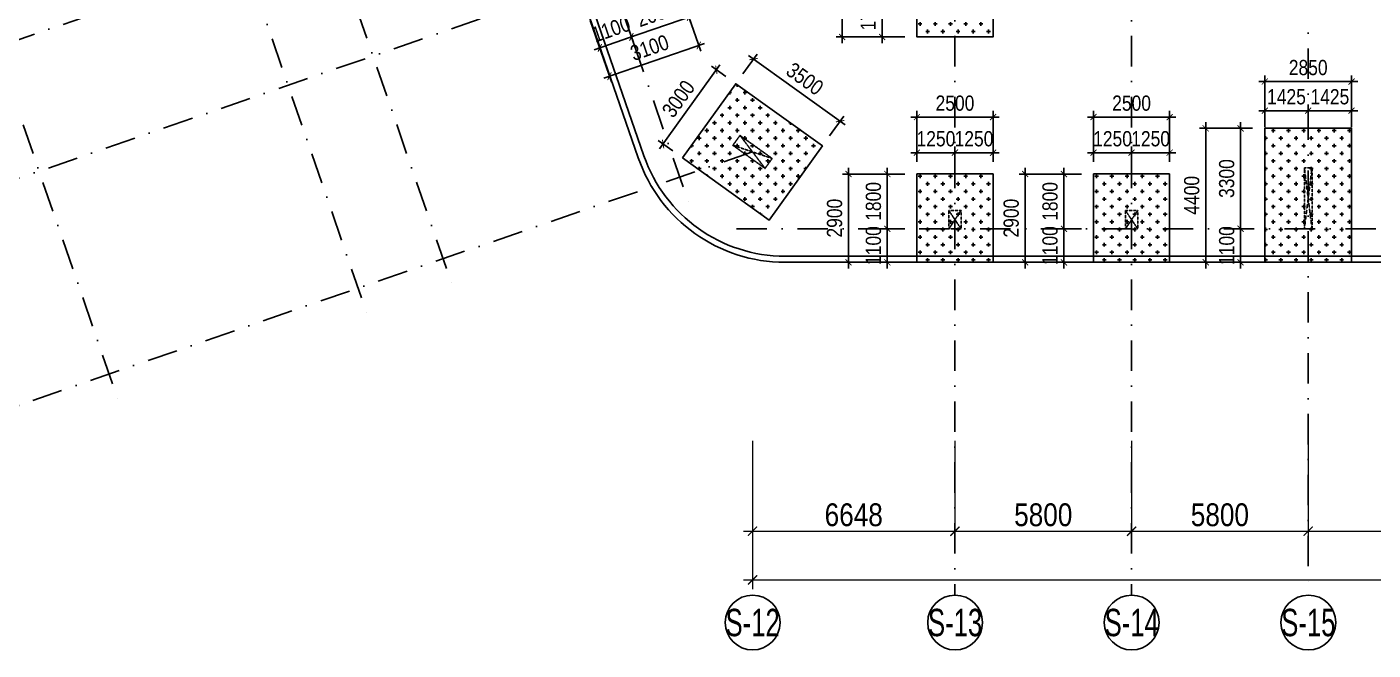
# Model space of a CAD drawing. Header units: millimetres. Extents: x -159515 to 1327256, y -225156 to 138737.
# Drawn here: x 1028860 to 1073065, y -45899 to -25434 of the extents above; entities that cross this region are included whole.
import ezdxf
from ezdxf.enums import TextEntityAlignment as Align

# ---------------------------------------------------------------- set-up
doc = ezdxf.new("R2010")
doc.units = ezdxf.units.MM
doc.header["$MEASUREMENT"] = 0
for name, pattern in [('DASHDOT', [1, 0.5, -0.25, 0, -0.25]), ('DASHED', [4.5, 3, -1.5]), ('ST_MBDV Cot vach 220805$0$HIDDEN', [0.375, 0.25, -0.125])]:
    doc.linetypes.add(name, pattern=pattern)
for name, color, linetype in [('AUDIT_I_220807103235-17', 50, 'Continuous'), ('ccu11-Khuat', 9, 'DASHED'), ('KC2-DIM', 251, 'Continuous'), ('KC2-HATCH', 252, 'Continuous'), ('KT-Dim', 8, 'Continuous'), ('KT-Luoi truc South Tower', 8, 'DASHDOT'), ('ST_MBDV Cot vach 220805$0$AUDIT_I_220805193045-5', 6, 'Continuous'), ('Xref_ST_MBDV Cot vach 30.7.2022|Xref_ST_MBDV Cot vach 30.7.2022|Xref_ST_MBDV Cot vach 30.7.2022|Xref_ST_MBDV Cot vach 30.7.2022|A-GRID-SYM', 50, 'Continuous')]:
    doc.layers.add(name, color=color, linetype=linetype)
doc.layers.add('KT-Kich thuoc', color=159, linetype='Continuous', lineweight=18)
doc.styles.add('Arial Narrow', font='ARIALN.TTF')
doc.styles.add('HBA-Text', font='GOTHIC.TTF')
doc.dimstyles.new('ccu12-200', dxfattribs={"dimscale": 200, "dimtxt": 2.5, "dimasz": 1, "dimexe": 1, "dimexo": 2, "dimgap": 1, "dimtad": 1, "dimdec": 0, "dimrnd": 5, "dimdsep": 46, "dimtxsty": 'Arial Narrow', "dimblk": 'ARCHTICK', "dimcen": -1, "dimdle": 1, "dimclrd": 256, "dimclre": 256, "dimclrt": 3, "dimadec": 0, "dimazin": 2, "dimtfac": 0.1, "dimtdec": 0, "dimtmove": 0, "dimatfit": 1, "dimldrblk": 'ARCHTICK', "dimfxl": 1, "dimtvp": 0.833333, "dimtolj": 1, "dimtzin": 12, "dimarcsym": 0})
doc.dimstyles.new('CCU_1-300', dxfattribs={"dimscale": 300, "dimtxt": 2.5, "dimasz": 1, "dimexe": 1, "dimexo": 2, "dimgap": 0.5, "dimtad": 1, "dimdec": 0, "dimdsep": 46, "dimtxsty": 'Arial Narrow', "dimblk": 'ARCHTICK', "dimcen": -1, "dimdle": 1, "dimclrd": 256, "dimclre": 256, "dimclrt": 3, "dimadec": 0, "dimazin": 2, "dimtfac": 0.1, "dimtdec": 0, "dimtix": 1, "dimtmove": 2, "dimatfit": 1, "dimfxl": 1, "dimtvp": 0.833333, "dimtolj": 1, "dimtzin": 12, "dimarcsym": 0})
pattern_1 = [(0, (-876875.3, 22163.94), (250, 250), [125, -375]), (90, (-876812.8, 22101.44), (-250, 250), [125, -375])]

# ---------------------------------------------------------------- blocks, each defined once
blk = doc.blocks.new('_ArchTick')
at = {"color": 0, "const_width": 0.15}
blk.add_lwpolyline([(-0.5, -0.5), (0.5, 0.5)], dxfattribs=at)
blk = doc.blocks.new('*D427')
at = {"layer": 'Defpoints', "color": 0, "transparency": 16777216}
for p in [(-52171, 1204), (-6323, 1204), (-6323, -3959)]:
    blk.add_point(p, dxfattribs=at)
at = {"layer": 'KT-Kich thuoc', "lineweight": -2, "transparency": 16777216}
for p, q in [((-52171, 604), (-52171, -4259)), ((-6323, 604), (-6323, -4259)), ((-52471, -3959), (-6023, -3959))]:
    blk.add_line(p, q, dxfattribs=at)
at = {"layer": 'KT-Kich thuoc', "lineweight": -2, "transparency": 16777216, "xscale": 300, "yscale": 300, "zscale": 300, "rotation": 180}
blk.add_blockref('_ArchTick', (-52171, -3959), dxfattribs=at)
at = {"layer": 'KT-Kich thuoc', "lineweight": -2, "transparency": 16777216, "xscale": 300, "yscale": 300, "zscale": 300}
blk.add_blockref('_ArchTick', (-6323, -3959), dxfattribs=at)
at = {"layer": 'KT-Kich thuoc', "color": 3, "transparency": 16777216, "insert": (-29247, -3426), "char_height": 750, "attachment_point": 5, "style": 'Arial Narrow'}
blk.add_mtext('\\A1;45848', dxfattribs=at)
blk = doc.blocks.new('*D429')
at = {"layer": 'Defpoints', "color": 0, "transparency": 16777216}
for p in [(-52171, 1204), (-45523, 1204, 0), (-45523, -2359)]:
    blk.add_point(p, dxfattribs=at)
at = {"layer": 'KT-Kich thuoc', "lineweight": -2, "transparency": 16777216}
for p, q in [((-52171, 604), (-52171, -2659)), ((-45523, 604), (-45523, -2659)), ((-52471, -2359), (-45223, -2359))]:
    blk.add_line(p, q, dxfattribs=at)
at = {"layer": 'KT-Kich thuoc', "lineweight": -2, "transparency": 16777216, "xscale": 300, "yscale": 300, "zscale": 300, "rotation": 180}
blk.add_blockref('_ArchTick', (-52171, -2359), dxfattribs=at)
at = {"layer": 'KT-Kich thuoc', "lineweight": -2, "transparency": 16777216, "xscale": 300, "yscale": 300, "zscale": 300}
blk.add_blockref('_ArchTick', (-45523, -2359), dxfattribs=at)
at = {"layer": 'KT-Kich thuoc', "color": 3, "transparency": 16777216, "insert": (-48847, -1826), "char_height": 750, "attachment_point": 5, "style": 'Arial Narrow'}
blk.add_mtext('\\A1;6648', dxfattribs=at)
blk = doc.blocks.new('*D411')
at = {"layer": 'Defpoints', "color": 0, "transparency": 16777216}
for p in [(-45523, 1204, 0), (-39723, 1204), (-39723, -2359)]:
    blk.add_point(p, dxfattribs=at)
at = {"layer": 'KT-Kich thuoc', "lineweight": -2, "transparency": 16777216}
for p, q in [((-45523, 604), (-45523, -2659)), ((-39723, 604), (-39723, -2659)), ((-45823, -2359), (-39423, -2359))]:
    blk.add_line(p, q, dxfattribs=at)
at = {"layer": 'KT-Kich thuoc', "lineweight": -2, "transparency": 16777216, "xscale": 300, "yscale": 300, "zscale": 300, "rotation": 180}
blk.add_blockref('_ArchTick', (-45523, -2359), dxfattribs=at)
at = {"layer": 'KT-Kich thuoc', "lineweight": -2, "transparency": 16777216, "xscale": 300, "yscale": 300, "zscale": 300}
blk.add_blockref('_ArchTick', (-39723, -2359), dxfattribs=at)
at = {"layer": 'KT-Kich thuoc', "color": 3, "transparency": 16777216, "insert": (-42623, -1826), "char_height": 750, "attachment_point": 5, "style": 'Arial Narrow'}
blk.add_mtext('\\A1;5800', dxfattribs=at)
blk = doc.blocks.new('*D412')
at = {"layer": 'Defpoints', "color": 0, "transparency": 16777216}
for p in [(-39723, 1204), (-33923, 1204), (-33923, -2359)]:
    blk.add_point(p, dxfattribs=at)
at = {"layer": 'KT-Kich thuoc', "lineweight": -2, "transparency": 16777216}
for p, q in [((-39723, 604), (-39723, -2659)), ((-33923, 604), (-33923, -2659)), ((-40023, -2359), (-33623, -2359))]:
    blk.add_line(p, q, dxfattribs=at)
at = {"layer": 'KT-Kich thuoc', "lineweight": -2, "transparency": 16777216, "xscale": 300, "yscale": 300, "zscale": 300, "rotation": 180}
blk.add_blockref('_ArchTick', (-39723, -2359), dxfattribs=at)
at = {"layer": 'KT-Kich thuoc', "lineweight": -2, "transparency": 16777216, "xscale": 300, "yscale": 300, "zscale": 300}
blk.add_blockref('_ArchTick', (-33923, -2359), dxfattribs=at)
at = {"layer": 'KT-Kich thuoc', "color": 3, "transparency": 16777216, "insert": (-36823, -1826), "char_height": 750, "attachment_point": 5, "style": 'Arial Narrow'}
blk.add_mtext('\\A1;5800', dxfattribs=at)
blk = doc.blocks.new('*D413')
at = {"layer": 'Defpoints', "color": 0, "transparency": 16777216}
for p in [(-33923, 1204), (-25223, 1204), (-25223, -2359)]:
    blk.add_point(p, dxfattribs=at)
at = {"layer": 'KT-Kich thuoc', "lineweight": -2, "transparency": 16777216}
for p, q in [((-33923, 604), (-33923, -2659)), ((-25223, 604), (-25223, -2659)), ((-34223, -2359), (-24923, -2359))]:
    blk.add_line(p, q, dxfattribs=at)
at = {"layer": 'KT-Kich thuoc', "lineweight": -2, "transparency": 16777216, "xscale": 300, "yscale": 300, "zscale": 300, "rotation": 180}
blk.add_blockref('_ArchTick', (-33923, -2359), dxfattribs=at)
at = {"layer": 'KT-Kich thuoc', "lineweight": -2, "transparency": 16777216, "xscale": 300, "yscale": 300, "zscale": 300}
blk.add_blockref('_ArchTick', (-25223, -2359), dxfattribs=at)
at = {"layer": 'KT-Kich thuoc', "color": 3, "transparency": 16777216, "insert": (-29573, -1826), "char_height": 750, "attachment_point": 5, "style": 'Arial Narrow'}
blk.add_mtext('\\A1;8700', dxfattribs=at)
blk = doc.blocks.new('GRID-SYM-flat-73')
at = {"layer": 'Xref_ST_MBDV Cot vach 30.7.2022|Xref_ST_MBDV Cot vach 30.7.2022|Xref_ST_MBDV Cot vach 30.7.2022|Xref_ST_MBDV Cot vach 30.7.2022|A-GRID-SYM'}
blk.add_circle((0, 0, 0), 900, dxfattribs=at)
at = {"layer": 'Xref_ST_MBDV Cot vach 30.7.2022|Xref_ST_MBDV Cot vach 30.7.2022|Xref_ST_MBDV Cot vach 30.7.2022|Xref_ST_MBDV Cot vach 30.7.2022|A-GRID-SYM', "style": 'HBA-Text'}
blk.add_attdef('GRID', text='', height=900, rotation=359.6303, dxfattribs=at).set_placement((0, 0, 0), align=Align.MIDDLE_CENTER)
blk = doc.blocks.new('*U490')
at = {"color": 6, "linetype": 'ST_MBDV Cot vach 220805$0$HIDDEN', "ltscale": 10}
for p, q in [((-75, 825), (-475, -475)), ((-75, -475), (-475, 825))]:
    blk.add_line(p, q, dxfattribs=at)
blk.add_lwpolyline([(-475, -475), (-75, -475), (-75, 825), (-475, 825)], close=True, dxfattribs=at)
blk = doc.blocks.new('*U484')
at = {"color": 6, "linetype": 'ST_MBDV Cot vach 220805$0$HIDDEN', "ltscale": 10}
for p, q in [((-75, 125), (-475, -475)), ((-75, -475), (-475, 125))]:
    blk.add_line(p, q, dxfattribs=at)
blk.add_lwpolyline([(-475, -475), (-75, -475), (-75, 125), (-475, 125)], close=True, dxfattribs=at)
blk = doc.blocks.new('*U485')
at = {"color": 6, "linetype": 'ST_MBDV Cot vach 220805$0$HIDDEN', "ltscale": 10}
for p, q in [((-225, 1525), (-475, -475)), ((-225, -475), (-475, 1525))]:
    blk.add_line(p, q, dxfattribs=at)
blk.add_lwpolyline([(-475, -475), (-225, -475), (-225, 1525), (-475, 1525)], close=True, dxfattribs=at)
blk = doc.blocks.new('*U466')
at = {"color": 6, "linetype": 'ST_MBDV Cot vach 220805$0$HIDDEN', "ltscale": 10}
for p, q in [((-75, 125), (-475, -475)), ((-75, -475), (-475, 125))]:
    blk.add_line(p, q, dxfattribs=at)
blk.add_lwpolyline([(-475, -475), (-75, -475), (-75, 125), (-475, 125)], close=True, dxfattribs=at)
blk = doc.blocks.new('MBCV-T39')
at = {"layer": 'ST_MBDV Cot vach 220805$0$AUDIT_I_220805193045-5', "linetype": 'ByBlock', "xscale": -1}
for name, p, rotation in [('*U490', (-38916, -17300, 0), 54.35941822448696), ('*U485', (-21000, -19025, 0), 359.9999999999985), ('*U466', (-32525, -19025, 0), 359.9999999999985), ('*U484', (-26725, -19025, 0), 359.9999999999985)]:
    blk.add_blockref(name, p, dxfattribs=dict(at, rotation=rotation))
blk = doc.blocks.new('mbkc-t39')
at = {"layer": 'KC2-HATCH'}
h = blk.add_hatch(dxfattribs=at)
h.set_pattern_fill('CROSS', color=256, scale=1000)
h.set_pattern_definition(pattern_1)
h.paths.add_polyline_path([(-3700, -600), (-3700, -3600), (-1200, -3600), (-1200, -600)])
h = blk.add_hatch(dxfattribs=at)
h.set_pattern_fill('CROSS', color=256, scale=1000)
h.set_pattern_definition([(0, (-876875.3, 22163.94), (250, 250), [125, -375]), (90, (-876812.8, 22101.44), (-250, 250), [125, -375])])
h.paths.add_polyline_path([(-11394, -7574), (-8550, -9614), (-6802, -7176), (-9646, -5136)])
h = blk.add_hatch(dxfattribs=at)
h.set_pattern_fill('CROSS', color=256, scale=1000)
h.set_pattern_definition([(0, (-865275.68, 22163.94), (250, 250), [125, -375]), (90, (-865213.18, 22101.44), (-250, 250), [125, -375])])
h.paths.add_polyline_path([(7725, -6600), (10575, -6600), (10575, -11000), (7725, -11000)])
h = blk.add_hatch(dxfattribs=at)
h.set_pattern_fill('CROSS', color=256, scale=1000)
h.set_pattern_definition(pattern_1)
h.paths.add_polyline_path([(-3700, -8100), (-1200, -8100), (-1200, -11000), (-3700, -11000)])
h = blk.add_hatch(dxfattribs=at)
h.set_pattern_fill('CROSS', color=256, scale=1000)
h.set_pattern_definition([(0, (-871075.3, 22163.94), (250, 250), [125, -375]), (90, (-871012.8, 22101.44), (-250, 250), [125, -375])])
h.paths.add_polyline_path([(2100, -8100), (4600, -8100), (4600, -11000), (2100, -11000)])
for p, q in [((7725, -6600, 0), (10575, -6600, 0)), ((7725, -11000, 0), (7725, -6600, 0)), ((10575, -11000, 0), (10575, -6600, 0)), ((-3700, -8100, 0), (-1200, -8100, 0)), ((-3700, -8100, 0), (-3700, -11000, 0)), ((2100, -8100, 0), (4600, -8100, 0)), ((2100, -8100, 0), (2100, -11000, 0))]:
    blk.add_line(p, q)
at = {"elevation": 0}
for points in [[(-26286, 27544), (-26287, 27544), (-28875, 34908, 0.338337), (-32749, 36444), (-62185, 26289, 0.459457), (-64225, 21139), (-55456, 6813, 0.279689), (-50490, 5781), (-27772, 13619, 0.204279), (-27706, 13740), (-27482, 14770, -0.275412), (-26755, 15571), (-22342, 17089, -0.414195), (-21181, 16524), (-12852, -7567, 0.319754), (-8032, -11000), (37106, -11000, 0.36531), (42072, -6689, 0.102434), (42063, -5068), (39621, 6403, 0.132611), (38155, 9202, 0.066499), (37024, 10116, 0.137615), (34943, 10700), (9300, 10700)], [(-26221, 27355), (-26409, 27290), (-29057, 34822, 0.336124), (-32689, 36253), (-62119, 26100, 0.458894), (-64051, 21238), (-55300, 6941, 0.278184), (-50556, 5970), (-27901, 13786), (-27678, 14811, -0.274307), (-26816, 15761), (-22407, 17278, -0.414153), (-20992, 16589), (-12663, -7501, 0.319754), (-8032, -10800), (37104, -10800, 0.365478), (41875, -6654, 0.102721), (41867, -5109), (39426, 6361, 0.13252), (38009, 9065, 0.066443), (36920, 9945, 0.137615), (34943, 10500), (9300, 10500)], [(-53502, 5908, 0.161195), (-50556, 5970), (-27901, 13786), (-27678, 14811, -0.274307), (-26816, 15761), (-22407, 17278, -0.414153), (-20992, 16589), (-12663, -7501, 0.319754), (-8032, -10800), (37104, -10800, 0.151467), (39864, -9900)]]:
    blk.add_lwpolyline(points, format="xyb", dxfattribs=at)
for points in [[(-3700, -600), (-3700, -3600), (-1200, -3600), (-1200, -600)], [(-11394, -7574), (-8550, -9614), (-6802, -7176), (-9646, -5136)]]:
    blk.add_lwpolyline(points, close=True, dxfattribs=at)
at = {"extrusion": (1, 0, 0)}
for elevation in [-1200, 4600]:
    blk.add_lwpolyline([(-8100, 0), (-11000, 0)], dxfattribs=dict(at, elevation=elevation))
at = {"layer": 'ccu11-Khuat'}
blk.add_blockref('MBCV-T39', (29800, 9600, 0), dxfattribs=at)
blk = doc.blocks.new('*D693')
at = {"layer": 'Defpoints', "color": 0, "transparency": 16777216}
for p in [(1048346, -24708), (1047307, -25067), (1047672, -26121)]:
    blk.add_point(p, dxfattribs=at)
at = {"layer": 'KC2-DIM', "lineweight": -2, "transparency": 16777216}
for p, q in [((1048477, -25086), (1048776, -25950)), ((1047438, -25445), (1047738, -26310)), ((1048900, -25695), (1047483, -26186))]:
    blk.add_line(p, q, dxfattribs=at)
at = {"layer": 'KC2-DIM', "lineweight": -2, "transparency": 16777216, "xscale": 200, "yscale": 200, "zscale": 200}
for p, rotation in [((1048711, -25761), 19.10692479909545), ((1047672, -26121), 199.1069247990954)]:
    blk.add_blockref('_ArchTick', p, dxfattribs=dict(at, rotation=rotation))
at = {"layer": 'KC2-DIM', "color": 3, "transparency": 16777216, "insert": (1048043, -25510), "char_height": 500, "attachment_point": 5, "rotation": 19.1069, "style": 'Arial Narrow'}
blk.add_mtext('\\A1;1100', dxfattribs=at)
blk = doc.blocks.new('*D694')
at = {"layer": 'Defpoints', "color": 0, "transparency": 16777216}
for p in [(1050298, -24232, 0), (1048407, -24884, 0), (1050601, -25110)]:
    blk.add_point(p, dxfattribs=at)
at = {"layer": 'KC2-DIM', "lineweight": -2, "transparency": 16777216}
for p, q in [((1050429, -24610), (1050666, -25299)), ((1048521, -25828), (1050790, -25044)), ((1048538, -25262), (1048776, -25952))]:
    blk.add_line(p, q, dxfattribs=at)
at = {"layer": 'KC2-DIM', "lineweight": -2, "transparency": 16777216, "xscale": 200, "yscale": 200, "zscale": 200}
for p, rotation in [((1050601, -25110), 19.04713795321944), ((1048710, -25762), 199.0471379532194)]:
    blk.add_blockref('_ArchTick', p, dxfattribs=dict(at, rotation=rotation))
at = {"layer": 'KC2-DIM', "color": 3, "transparency": 16777216, "insert": (1049507, -25006), "char_height": 500, "attachment_point": 5, "rotation": 19.0471, "style": 'Arial Narrow'}
blk.add_mtext('\\A1;2000', dxfattribs=at)
blk = doc.blocks.new('*D695')
at = {"layer": 'Defpoints', "color": 0, "transparency": 16777216}
for p in [(1050162, -23838, 0), (1047230, -24848), (1050922, -26043)]:
    blk.add_point(p, dxfattribs=at)
at = {"layer": 'KC2-DIM', "lineweight": -2, "transparency": 16777216}
for p, q in [((1050292, -24216), (1050987, -26232)), ((1047360, -25226), (1048054, -27242)), ((1047800, -27118), (1051111, -25978))]:
    blk.add_line(p, q, dxfattribs=at)
at = {"layer": 'KC2-DIM', "lineweight": -2, "transparency": 16777216, "xscale": 200, "yscale": 200, "zscale": 200}
for p, rotation in [((1050922, -26043), 19.00541824248588), ((1047989, -27053), 199.0054182424859)]:
    blk.add_blockref('_ArchTick', p, dxfattribs=dict(at, rotation=rotation))
at = {"layer": 'KC2-DIM', "color": 3, "transparency": 16777216, "insert": (1049307, -26117), "char_height": 500, "attachment_point": 5, "rotation": 19.0054, "style": 'Arial Narrow'}
blk.add_mtext('\\A1;3100', dxfattribs=at)
blk = doc.blocks.new('*D697')
at = {"layer": 'Defpoints', "color": 0, "transparency": 16777216}
for p in [(1057685, -24064), (1056944, -25764), (1058085, -25764, 0)]:
    blk.add_point(p, dxfattribs=at)
at = {"layer": 'KC2-DIM', "lineweight": -2, "transparency": 16777216}
for p, q in [((1056944, -23864), (1056944, -25964)), ((1057285, -24064), (1056744, -24064)), ((1057685, -25764), (1056744, -25764))]:
    blk.add_line(p, q, dxfattribs=at)
at = {"layer": 'KC2-DIM', "lineweight": -2, "transparency": 16777216, "xscale": 200, "yscale": 200, "zscale": 200}
for p, rotation in [((1056944, -24064), 90), ((1056944, -25764), 270)]:
    blk.add_blockref('_ArchTick', p, dxfattribs=dict(at, rotation=rotation))
at = {"layer": 'KC2-DIM', "color": 3, "transparency": 16777216, "insert": (1056489, -24914), "char_height": 500, "attachment_point": 5, "rotation": 90, "style": 'Arial Narrow'}
blk.add_mtext('\\A1;1700', dxfattribs=at)
blk = doc.blocks.new('*D698')
at = {"layer": 'Defpoints', "color": 0, "transparency": 16777216}
for p in [(1055631, -22764), (1057685, -22764), (1057685, -25764)]:
    blk.add_point(p, dxfattribs=at)
at = {"layer": 'KC2-DIM', "lineweight": -2, "transparency": 16777216}
for p, q in [((1057285, -22764), (1055431, -22764)), ((1055631, -25964), (1055631, -22564)), ((1057285, -25764), (1055431, -25764))]:
    blk.add_line(p, q, dxfattribs=at)
at = {"layer": 'KC2-DIM', "lineweight": -2, "transparency": 16777216, "xscale": 200, "yscale": 200, "zscale": 200}
for p, rotation in [((1055631, -22764), 90), ((1055631, -25764), 270)]:
    blk.add_blockref('_ArchTick', p, dxfattribs=dict(at, rotation=rotation))
at = {"layer": 'KC2-DIM', "color": 3, "transparency": 16777216, "insert": (1055176, -24264), "char_height": 500, "attachment_point": 5, "rotation": 90, "style": 'Arial Narrow'}
blk.add_mtext('\\A1;3000', dxfattribs=at)
blk = doc.blocks.new('*D701')
at = {"layer": 'Defpoints', "color": 0, "transparency": 16777216}
for p in [(1058085, -32064, 0), (1057114, -33164), (1058085, -33164)]:
    blk.add_point(p, dxfattribs=at)
at = {"layer": 'KC2-DIM', "lineweight": -2, "transparency": 16777216}
for p, q in [((1057685, -32064), (1056914, -32064)), ((1057114, -31864), (1057114, -33364)), ((1057685, -33164), (1056914, -33164))]:
    blk.add_line(p, q, dxfattribs=at)
at = {"layer": 'KC2-DIM', "lineweight": -2, "transparency": 16777216, "xscale": 200, "yscale": 200, "zscale": 200}
for p, rotation in [((1057114, -32064), 90), ((1057114, -33164), 270)]:
    blk.add_blockref('_ArchTick', p, dxfattribs=dict(at, rotation=rotation))
at = {"layer": 'KC2-DIM', "color": 3, "transparency": 16777216, "insert": (1056659, -32614), "char_height": 500, "attachment_point": 5, "rotation": 90, "style": 'Arial Narrow'}
blk.add_mtext('\\A1;1100', dxfattribs=at)
blk = doc.blocks.new('*D702')
at = {"layer": 'Defpoints', "color": 0, "transparency": 16777216}
for p in [(1057114, -30264), (1058085, -30264, 0), (1057685, -32064)]:
    blk.add_point(p, dxfattribs=at)
at = {"layer": 'KC2-DIM', "lineweight": -2, "transparency": 16777216}
for p, q in [((1057685, -30264), (1056914, -30264)), ((1057114, -32264), (1057114, -30064)), ((1057285, -32064), (1056914, -32064))]:
    blk.add_line(p, q, dxfattribs=at)
at = {"layer": 'KC2-DIM', "lineweight": -2, "transparency": 16777216, "xscale": 200, "yscale": 200, "zscale": 200}
for p, rotation in [((1057114, -30264), 90), ((1057114, -32064), 270)]:
    blk.add_blockref('_ArchTick', p, dxfattribs=dict(at, rotation=rotation))
at = {"layer": 'KC2-DIM', "color": 3, "transparency": 16777216, "insert": (1056659, -31164), "char_height": 500, "attachment_point": 5, "rotation": 90, "style": 'Arial Narrow'}
blk.add_mtext('\\A1;1800', dxfattribs=at)
blk = doc.blocks.new('*D703')
at = {"layer": 'Defpoints', "color": 0, "transparency": 16777216}
for p in [(1055839, -30264), (1057640, -30264), (1057640, -33164)]:
    blk.add_point(p, dxfattribs=at)
at = {"layer": 'KC2-DIM', "lineweight": -2, "transparency": 16777216}
for p, q in [((1057240, -30264), (1055639, -30264)), ((1055839, -33364), (1055839, -30064)), ((1057240, -33164), (1055639, -33164))]:
    blk.add_line(p, q, dxfattribs=at)
at = {"layer": 'KC2-DIM', "lineweight": -2, "transparency": 16777216, "xscale": 200, "yscale": 200, "zscale": 200}
for p, rotation in [((1055839, -30264), 90), ((1055839, -33164), 270)]:
    blk.add_blockref('_ArchTick', p, dxfattribs=dict(at, rotation=rotation))
at = {"layer": 'KC2-DIM', "color": 3, "transparency": 16777216, "insert": (1055383, -31714), "char_height": 500, "attachment_point": 5, "rotation": 90, "style": 'Arial Narrow'}
blk.add_mtext('\\A1;2900', dxfattribs=at)
blk = doc.blocks.new('*D704')
at = {"layer": 'Defpoints', "color": 0, "transparency": 16777216}
for p in [(1058085, -29564), (1058085, -30264, 0), (1059335, -30264, 0)]:
    blk.add_point(p, dxfattribs=at)
at = {"layer": 'KC2-DIM', "lineweight": -2, "transparency": 16777216}
for p, q in [((1059535, -29564), (1057885, -29564)), ((1058085, -29864), (1058085, -29364)), ((1059335, -29864), (1059335, -29364))]:
    blk.add_line(p, q, dxfattribs=at)
at = {"layer": 'KC2-DIM', "lineweight": -2, "transparency": 16777216, "xscale": 200, "yscale": 200, "zscale": 200, "rotation": 180}
blk.add_blockref('_ArchTick', (1058085, -29564), dxfattribs=at)
at = {"layer": 'KC2-DIM', "lineweight": -2, "transparency": 16777216, "xscale": 200, "yscale": 200, "zscale": 200}
blk.add_blockref('_ArchTick', (1059335, -29564), dxfattribs=at)
at = {"layer": 'KC2-DIM', "color": 3, "transparency": 16777216, "insert": (1058710, -29109), "char_height": 500, "attachment_point": 5, "style": 'Arial Narrow'}
blk.add_mtext('\\A1;1250', dxfattribs=at)
blk = doc.blocks.new('*D705')
at = {"layer": 'Defpoints', "color": 0, "transparency": 16777216}
for p in [(1060585, -29564), (1059335, -29864), (1060585, -30264, 0)]:
    blk.add_point(p, dxfattribs=at)
at = {"layer": 'KC2-DIM', "lineweight": -2, "transparency": 16777216}
for p, q in [((1059135, -29564), (1060785, -29564)), ((1059335, -29464), (1059335, -29364)), ((1060585, -29864), (1060585, -29364))]:
    blk.add_line(p, q, dxfattribs=at)
at = {"layer": 'KC2-DIM', "lineweight": -2, "transparency": 16777216, "xscale": 200, "yscale": 200, "zscale": 200, "rotation": 180}
blk.add_blockref('_ArchTick', (1059335, -29564), dxfattribs=at)
at = {"layer": 'KC2-DIM', "lineweight": -2, "transparency": 16777216, "xscale": 200, "yscale": 200, "zscale": 200}
blk.add_blockref('_ArchTick', (1060585, -29564), dxfattribs=at)
at = {"layer": 'KC2-DIM', "color": 3, "transparency": 16777216, "insert": (1059960, -29109), "char_height": 500, "attachment_point": 5, "style": 'Arial Narrow'}
blk.add_mtext('\\A1;1250', dxfattribs=at)
blk = doc.blocks.new('*D706')
at = {"layer": 'Defpoints', "color": 0, "transparency": 16777216}
for p in [(1060585, -28395), (1058085, -29864), (1060585, -29864)]:
    blk.add_point(p, dxfattribs=at)
at = {"layer": 'KC2-DIM', "lineweight": -2, "transparency": 16777216}
for p, q in [((1058085, -29464), (1058085, -28195)), ((1060585, -29464), (1060585, -28195)), ((1057885, -28395), (1060785, -28395))]:
    blk.add_line(p, q, dxfattribs=at)
at = {"layer": 'KC2-DIM', "lineweight": -2, "transparency": 16777216, "xscale": 200, "yscale": 200, "zscale": 200, "rotation": 180}
blk.add_blockref('_ArchTick', (1058085, -28395), dxfattribs=at)
at = {"layer": 'KC2-DIM', "lineweight": -2, "transparency": 16777216, "xscale": 200, "yscale": 200, "zscale": 200}
blk.add_blockref('_ArchTick', (1060585, -28395), dxfattribs=at)
at = {"layer": 'KC2-DIM', "color": 3, "transparency": 16777216, "insert": (1059335, -27940), "char_height": 500, "attachment_point": 5, "style": 'Arial Narrow'}
blk.add_mtext('\\A1;2500', dxfattribs=at)
blk = doc.blocks.new('*D755')
at = {"layer": 'Defpoints', "color": 0, "transparency": 16777216}
for p in [(1063885, -32064, 0), (1062914, -33164), (1063885, -33164)]:
    blk.add_point(p, dxfattribs=at)
at = {"layer": 'KC2-DIM', "lineweight": -2, "transparency": 16777216}
for p, q in [((1063485, -32064), (1062714, -32064)), ((1062914, -31864), (1062914, -33364)), ((1063485, -33164), (1062714, -33164))]:
    blk.add_line(p, q, dxfattribs=at)
at = {"layer": 'KC2-DIM', "lineweight": -2, "transparency": 16777216, "xscale": 200, "yscale": 200, "zscale": 200}
for p, rotation in [((1062914, -32064), 90), ((1062914, -33164), 270)]:
    blk.add_blockref('_ArchTick', p, dxfattribs=dict(at, rotation=rotation))
at = {"layer": 'KC2-DIM', "color": 3, "transparency": 16777216, "insert": (1062459, -32614), "char_height": 500, "attachment_point": 5, "rotation": 90, "style": 'Arial Narrow'}
blk.add_mtext('\\A1;1100', dxfattribs=at)
blk = doc.blocks.new('*D756')
at = {"layer": 'Defpoints', "color": 0, "transparency": 16777216}
for p in [(1062914, -30264), (1063885, -30264, 0), (1063485, -32064)]:
    blk.add_point(p, dxfattribs=at)
at = {"layer": 'KC2-DIM', "lineweight": -2, "transparency": 16777216}
for p, q in [((1063485, -30264), (1062714, -30264)), ((1062914, -32264), (1062914, -30064)), ((1063085, -32064), (1062714, -32064))]:
    blk.add_line(p, q, dxfattribs=at)
at = {"layer": 'KC2-DIM', "lineweight": -2, "transparency": 16777216, "xscale": 200, "yscale": 200, "zscale": 200}
for p, rotation in [((1062914, -30264), 90), ((1062914, -32064), 270)]:
    blk.add_blockref('_ArchTick', p, dxfattribs=dict(at, rotation=rotation))
at = {"layer": 'KC2-DIM', "color": 3, "transparency": 16777216, "insert": (1062459, -31164), "char_height": 500, "attachment_point": 5, "rotation": 90, "style": 'Arial Narrow'}
blk.add_mtext('\\A1;1800', dxfattribs=at)
blk = doc.blocks.new('*D757')
at = {"layer": 'Defpoints', "color": 0, "transparency": 16777216}
for p in [(1061639, -30264), (1063440, -30264), (1063440, -33164)]:
    blk.add_point(p, dxfattribs=at)
at = {"layer": 'KC2-DIM', "lineweight": -2, "transparency": 16777216}
for p, q in [((1063040, -30264), (1061439, -30264)), ((1061639, -33364), (1061639, -30064)), ((1063040, -33164), (1061439, -33164))]:
    blk.add_line(p, q, dxfattribs=at)
at = {"layer": 'KC2-DIM', "lineweight": -2, "transparency": 16777216, "xscale": 200, "yscale": 200, "zscale": 200}
for p, rotation in [((1061639, -30264), 90), ((1061639, -33164), 270)]:
    blk.add_blockref('_ArchTick', p, dxfattribs=dict(at, rotation=rotation))
at = {"layer": 'KC2-DIM', "color": 3, "transparency": 16777216, "insert": (1061183, -31714), "char_height": 500, "attachment_point": 5, "rotation": 90, "style": 'Arial Narrow'}
blk.add_mtext('\\A1;2900', dxfattribs=at)
blk = doc.blocks.new('*D758')
at = {"layer": 'Defpoints', "color": 0, "transparency": 16777216}
for p in [(1063885, -29564), (1063885, -30264, 0), (1065135, -30264, 0)]:
    blk.add_point(p, dxfattribs=at)
at = {"layer": 'KC2-DIM', "lineweight": -2, "transparency": 16777216}
for p, q in [((1065335, -29564), (1063685, -29564)), ((1063885, -29864), (1063885, -29364)), ((1065135, -29864), (1065135, -29364))]:
    blk.add_line(p, q, dxfattribs=at)
at = {"layer": 'KC2-DIM', "lineweight": -2, "transparency": 16777216, "xscale": 200, "yscale": 200, "zscale": 200, "rotation": 180}
blk.add_blockref('_ArchTick', (1063885, -29564), dxfattribs=at)
at = {"layer": 'KC2-DIM', "lineweight": -2, "transparency": 16777216, "xscale": 200, "yscale": 200, "zscale": 200}
blk.add_blockref('_ArchTick', (1065135, -29564), dxfattribs=at)
at = {"layer": 'KC2-DIM', "color": 3, "transparency": 16777216, "insert": (1064510, -29109), "char_height": 500, "attachment_point": 5, "style": 'Arial Narrow'}
blk.add_mtext('\\A1;1250', dxfattribs=at)
blk = doc.blocks.new('*D759')
at = {"layer": 'Defpoints', "color": 0, "transparency": 16777216}
for p in [(1066385, -29564), (1065135, -29864), (1066385, -30264, 0)]:
    blk.add_point(p, dxfattribs=at)
at = {"layer": 'KC2-DIM', "lineweight": -2, "transparency": 16777216}
for p, q in [((1064935, -29564), (1066585, -29564)), ((1065135, -29464), (1065135, -29364)), ((1066385, -29864), (1066385, -29364))]:
    blk.add_line(p, q, dxfattribs=at)
at = {"layer": 'KC2-DIM', "lineweight": -2, "transparency": 16777216, "xscale": 200, "yscale": 200, "zscale": 200, "rotation": 180}
blk.add_blockref('_ArchTick', (1065135, -29564), dxfattribs=at)
at = {"layer": 'KC2-DIM', "lineweight": -2, "transparency": 16777216, "xscale": 200, "yscale": 200, "zscale": 200}
blk.add_blockref('_ArchTick', (1066385, -29564), dxfattribs=at)
at = {"layer": 'KC2-DIM', "color": 3, "transparency": 16777216, "insert": (1065760, -29109), "char_height": 500, "attachment_point": 5, "style": 'Arial Narrow'}
blk.add_mtext('\\A1;1250', dxfattribs=at)
blk = doc.blocks.new('*D760')
at = {"layer": 'Defpoints', "color": 0, "transparency": 16777216}
for p in [(1066385, -28395), (1063885, -29864), (1066385, -29864)]:
    blk.add_point(p, dxfattribs=at)
at = {"layer": 'KC2-DIM', "lineweight": -2, "transparency": 16777216}
for p, q in [((1063885, -29464), (1063885, -28195)), ((1066385, -29464), (1066385, -28195)), ((1063685, -28395), (1066585, -28395))]:
    blk.add_line(p, q, dxfattribs=at)
at = {"layer": 'KC2-DIM', "lineweight": -2, "transparency": 16777216, "xscale": 200, "yscale": 200, "zscale": 200, "rotation": 180}
blk.add_blockref('_ArchTick', (1063885, -28395), dxfattribs=at)
at = {"layer": 'KC2-DIM', "lineweight": -2, "transparency": 16777216, "xscale": 200, "yscale": 200, "zscale": 200}
blk.add_blockref('_ArchTick', (1066385, -28395), dxfattribs=at)
at = {"layer": 'KC2-DIM', "color": 3, "transparency": 16777216, "insert": (1065135, -27940), "char_height": 500, "attachment_point": 5, "style": 'Arial Narrow'}
blk.add_mtext('\\A1;2500', dxfattribs=at)
blk = doc.blocks.new('*D761')
at = {"layer": 'Defpoints', "color": 0, "transparency": 16777216}
for p in [(1069494, -32064, 0), (1068715, -33164), (1069494, -33164)]:
    blk.add_point(p, dxfattribs=at)
at = {"layer": 'KC2-DIM', "lineweight": -2, "transparency": 16777216}
for p, q in [((1069094, -32064), (1068515, -32064)), ((1068715, -31864), (1068715, -33364)), ((1069094, -33164), (1068515, -33164))]:
    blk.add_line(p, q, dxfattribs=at)
at = {"layer": 'KC2-DIM', "lineweight": -2, "transparency": 16777216, "xscale": 200, "yscale": 200, "zscale": 200}
for p, rotation in [((1068715, -32064), 90), ((1068715, -33164), 270)]:
    blk.add_blockref('_ArchTick', p, dxfattribs=dict(at, rotation=rotation))
at = {"layer": 'KC2-DIM', "color": 3, "transparency": 16777216, "insert": (1068260, -32614), "char_height": 500, "attachment_point": 5, "rotation": 90, "style": 'Arial Narrow'}
blk.add_mtext('\\A1;1100', dxfattribs=at)
blk = doc.blocks.new('*D762')
at = {"layer": 'Defpoints', "color": 0, "transparency": 16777216}
for p in [(1068715, -28764), (1069510, -28764, 0), (1069106, -32064)]:
    blk.add_point(p, dxfattribs=at)
at = {"layer": 'KC2-DIM', "lineweight": -2, "transparency": 16777216}
for p, q in [((1068715, -32264), (1068715, -28564)), ((1069110, -28764), (1068515, -28764)), ((1068706, -32064), (1068515, -32064))]:
    blk.add_line(p, q, dxfattribs=at)
at = {"layer": 'KC2-DIM', "lineweight": -2, "transparency": 16777216, "xscale": 200, "yscale": 200, "zscale": 200}
for p, rotation in [((1068715, -28764), 90), ((1068715, -32064), 270)]:
    blk.add_blockref('_ArchTick', p, dxfattribs=dict(at, rotation=rotation))
at = {"layer": 'KC2-DIM', "color": 3, "transparency": 16777216, "insert": (1068260, -30414), "char_height": 500, "attachment_point": 5, "rotation": 90, "style": 'Arial Narrow'}
blk.add_mtext('\\A1;3300', dxfattribs=at)
blk = doc.blocks.new('*D763')
at = {"layer": 'Defpoints', "color": 0, "transparency": 16777216}
for p in [(1067568, -28764), (1069182, -28764), (1069182, -33164)]:
    blk.add_point(p, dxfattribs=at)
at = {"layer": 'KC2-DIM', "lineweight": -2, "transparency": 16777216}
for p, q in [((1067568, -33364), (1067568, -28564)), ((1068782, -28764), (1067368, -28764)), ((1068782, -33164), (1067368, -33164))]:
    blk.add_line(p, q, dxfattribs=at)
at = {"layer": 'KC2-DIM', "lineweight": -2, "transparency": 16777216, "xscale": 200, "yscale": 200, "zscale": 200}
for p, rotation in [((1067568, -28764), 90), ((1067568, -33164), 270)]:
    blk.add_blockref('_ArchTick', p, dxfattribs=dict(at, rotation=rotation))
at = {"layer": 'KC2-DIM', "color": 3, "transparency": 16777216, "insert": (1067112, -30964), "char_height": 500, "attachment_point": 5, "rotation": 90, "style": 'Arial Narrow'}
blk.add_mtext('\\A1;4400', dxfattribs=at)
blk = doc.blocks.new('*D764')
at = {"layer": 'Defpoints', "color": 0, "transparency": 16777216}
for p in [(1072360, -28185), (1070935, -29124, 0), (1072360, -29124, 0)]:
    blk.add_point(p, dxfattribs=at)
at = {"layer": 'KC2-DIM', "lineweight": -2, "transparency": 16777216}
for p, q in [((1070735, -28185), (1072560, -28185)), ((1070935, -28724), (1070935, -27985)), ((1072360, -28724), (1072360, -27985))]:
    blk.add_line(p, q, dxfattribs=at)
at = {"layer": 'KC2-DIM', "lineweight": -2, "transparency": 16777216, "xscale": 200, "yscale": 200, "zscale": 200, "rotation": 180}
blk.add_blockref('_ArchTick', (1070935, -28185), dxfattribs=at)
at = {"layer": 'KC2-DIM', "lineweight": -2, "transparency": 16777216, "xscale": 200, "yscale": 200, "zscale": 200}
blk.add_blockref('_ArchTick', (1072360, -28185), dxfattribs=at)
at = {"layer": 'KC2-DIM', "color": 3, "transparency": 16777216, "insert": (1071647, -27730), "char_height": 500, "attachment_point": 5, "style": 'Arial Narrow'}
blk.add_mtext('\\A1;1425', dxfattribs=at)
blk = doc.blocks.new('*D765')
at = {"layer": 'Defpoints', "color": 0, "transparency": 16777216}
for p in [(1069510, -28185), (1070935, -28724), (1069510, -29124, 0)]:
    blk.add_point(p, dxfattribs=at)
at = {"layer": 'KC2-DIM', "lineweight": -2, "transparency": 16777216}
for p, q in [((1071135, -28185), (1069310, -28185)), ((1069510, -28724), (1069510, -27985)), ((1070935, -28324), (1070935, -27985))]:
    blk.add_line(p, q, dxfattribs=at)
at = {"layer": 'KC2-DIM', "lineweight": -2, "transparency": 16777216, "xscale": 200, "yscale": 200, "zscale": 200, "rotation": 180}
blk.add_blockref('_ArchTick', (1069510, -28185), dxfattribs=at)
at = {"layer": 'KC2-DIM', "lineweight": -2, "transparency": 16777216, "xscale": 200, "yscale": 200, "zscale": 200}
blk.add_blockref('_ArchTick', (1070935, -28185), dxfattribs=at)
at = {"layer": 'KC2-DIM', "color": 3, "transparency": 16777216, "insert": (1070222, -27730), "char_height": 500, "attachment_point": 5, "style": 'Arial Narrow'}
blk.add_mtext('\\A1;1425', dxfattribs=at)
blk = doc.blocks.new('*D766')
at = {"layer": 'Defpoints', "color": 0, "transparency": 16777216}
for p in [(1072360, -27227), (1069510, -28724), (1072360, -28724)]:
    blk.add_point(p, dxfattribs=at)
at = {"layer": 'KC2-DIM', "lineweight": -2, "transparency": 16777216}
for p, q in [((1069310, -27227), (1072560, -27227)), ((1069510, -28324), (1069510, -27027)), ((1072360, -28324), (1072360, -27027))]:
    blk.add_line(p, q, dxfattribs=at)
at = {"layer": 'KC2-DIM', "lineweight": -2, "transparency": 16777216, "xscale": 200, "yscale": 200, "zscale": 200, "rotation": 180}
blk.add_blockref('_ArchTick', (1069510, -27227), dxfattribs=at)
at = {"layer": 'KC2-DIM', "lineweight": -2, "transparency": 16777216, "xscale": 200, "yscale": 200, "zscale": 200}
blk.add_blockref('_ArchTick', (1072360, -27227), dxfattribs=at)
at = {"layer": 'KC2-DIM', "color": 3, "transparency": 16777216, "insert": (1070935, -26771), "char_height": 500, "attachment_point": 5, "style": 'Arial Narrow'}
blk.add_mtext('\\A1;2850', dxfattribs=at)
blk = doc.blocks.new('*D793')
at = {"layer": 'Defpoints', "color": 0, "transparency": 16777216}
for p in [(1051499, -26841), (1052139, -27300, 0), (1050391, -29738, 0)]:
    blk.add_point(p, dxfattribs=at)
at = {"layer": 'KC2-DIM', "lineweight": -2, "transparency": 16777216}
for p, q in [((1049634, -29442), (1051616, -26679)), ((1051814, -27067), (1051336, -26725)), ((1050066, -29505), (1049588, -29163))]:
    blk.add_line(p, q, dxfattribs=at)
at = {"layer": 'KC2-DIM', "lineweight": -2, "transparency": 16777216, "xscale": 200, "yscale": 200, "zscale": 200}
for p, rotation in [((1051499, -26841), 54.35941822448209), ((1049751, -29279), 234.3594182244821)]:
    blk.add_blockref('_ArchTick', p, dxfattribs=dict(at, rotation=rotation))
at = {"layer": 'KC2-DIM', "color": 3, "transparency": 16777216, "insert": (1050255, -27795), "char_height": 500, "attachment_point": 5, "rotation": 54.3594, "style": 'Arial Narrow'}
blk.add_mtext('\\A1;3000', dxfattribs=at)
blk = doc.blocks.new('*D794')
at = {"layer": 'Defpoints', "color": 0, "transparency": 16777216}
for p in [(1052139, -27300, 0), (1055564, -28529), (1054983, -29340, 0)]:
    blk.add_point(p, dxfattribs=at)
at = {"layer": 'KC2-DIM', "lineweight": -2, "transparency": 16777216}
for p, q in [((1052372, -26975), (1052837, -26327)), ((1052557, -26373), (1055727, -28646)), ((1055217, -29015), (1055681, -28367))]:
    blk.add_line(p, q, dxfattribs=at)
at = {"layer": 'KC2-DIM', "lineweight": -2, "transparency": 16777216, "xscale": 200, "yscale": 200, "zscale": 200}
for p, rotation in [((1052720, -26490), 144.3594182244832), ((1055564, -28529), 324.3594182244832)]:
    blk.add_blockref('_ArchTick', p, dxfattribs=dict(at, rotation=rotation))
at = {"layer": 'KC2-DIM', "color": 3, "transparency": 16777216, "insert": (1054407, -27140), "char_height": 500, "attachment_point": 5, "rotation": 324.3594, "style": 'Arial Narrow'}
blk.add_mtext('\\A1;3500', dxfattribs=at)
blk = doc.blocks.new('Asix South Tower')
at = {"layer": 'KT-Luoi truc South Tower', "ltscale": 2000}
for p, q in [((-72397.8, 60940.8), (-54232.5, 8325.6)), ((-80172.4, 58256.6), (-62007.1, 5641.4)), ((-82960.9, 57293.9), (-64795.6, 4678.7)), ((-91137.3, 54471), (-72972, 1855.8)), ((-33923, 33491.9), (-33923, -4459.1)), ((-45523, 29903.8), (-45523, -4459.1)), ((-39723, 29903.8), (-39723, -4459.1)), ((-47391.3, 23749.2), (-101381.4, 5109.2)), ((-45988, 19684.6), (-99978.1, 1044.6)), ((-52170.8, 10095.3), (-96381.5, -5168.4)), ((-52698.1, 7570.4), (10118.8, 7570.4))]:
    blk.add_line(p, q, dxfattribs=at)
at = {"layer": 'KT-Dim'}
ref = blk.add_blockref('GRID-SYM-flat-73', (-52165.7, -5359.1, 0), dxfattribs=dict(at, rotation=0.325197994598278))
ref.add_attrib('GRID', 'S-12', dxfattribs={"layer": 'AUDIT_I_220807103235-17', "height": 900, "style": 'HBA-Text', "width": 0.7}).set_placement((-52165.7, -5359.1, 0), align=Align.MIDDLE_CENTER)
ref = blk.add_blockref('GRID-SYM-flat-73', (-45517.9, -5359.1, 0), dxfattribs=dict(at, rotation=0.325197994598278))
ref.add_attrib('GRID', 'S-13', dxfattribs={"layer": 'AUDIT_I_220807103235-17', "height": 900, "style": 'HBA-Text', "width": 0.7}).set_placement((-45517.9, -5359.1, 0), align=Align.MIDDLE_CENTER)
ref = blk.add_blockref('GRID-SYM-flat-73', (-39717.9, -5359.1, 0), dxfattribs=dict(at, rotation=0.325197994598278))
ref.add_attrib('GRID', 'S-14', dxfattribs={"layer": 'AUDIT_I_220807103235-17', "height": 900, "style": 'HBA-Text', "width": 0.7}).set_placement((-39717.9, -5359.1, 0), align=Align.MIDDLE_CENTER)
ref = blk.add_blockref('GRID-SYM-flat-73', (-33917.9, -5359.1, 0), dxfattribs=dict(at, rotation=0.325197994598278))
ref.add_attrib('GRID', 'S-15', dxfattribs={"layer": 'AUDIT_I_220807103235-17', "height": 900, "style": 'HBA-Text', "width": 0.7}).set_placement((-33917.9, -5359.1, 0), align=Align.MIDDLE_CENTER)
at = {"layer": 'KT-Kich thuoc'}
for base, p1, p2, picture, middle in [((-6323, -3959.1), (-52170.8, 1204.1), (-6323, 1204.1), '*D427', (-29246.9, -3426.2)), ((-45523, -2359.1), (-52170.8, 1204.1), (-45523, 1204.1, 0), '*D429', (-48846.9, -1826.2)), ((-39723, -2359.1), (-45523, 1204.1, 0), (-39723, 1204.1), '*D411', (-42623, -1826.2)), ((-33923, -2359.1), (-39723, 1204.1), (-33923, 1204.1), '*D412', (-36823, -1826.2)), ((-25223, -2359.1), (-33923, 1204.1), (-25223, 1204.1), '*D413', (-29573, -1826.2))]:
    dim = blk.add_linear_dim(base=base, p1=p1, p2=p2, dimstyle='CCU_1-300', dxfattribs=at)
    dim.commit()
    dim.dimension.update_dxf_attribs({"geometry": picture, "text_midpoint": middle})

msp = doc.modelspace()

# ---------------------------------------------------------------- block references
msp.add_blockref('mbkc-t39', (1061785, -22163.9, 0))
at = {"layer": 'KT-Kich thuoc'}
msp.add_blockref('Asix South Tower', (1104857.6, -39634.4), dxfattribs=at)

# ---------------------------------------------------------------- dimensions: what is measured, and where the dimension line sits
at = {"layer": 'KC2-DIM'}
for base, p1, p2, picture, middle in [((1055631.2, -22763.8), (1057685, -25763.8), (1057685, -22763.8), '*D698', (1055175.9, -24263.8)), ((1056944.1, -25763.8), (1057685, -24063.9), (1058085, -25763.8, 0), '*D697', (1056488.8, -24913.8)), ((1067567.8, -28763.8), (1069181.5, -33164.1), (1069181.5, -28763.8), '*D763', (1067112.5, -30963.9)), ((1068715.1, -28763.8), (1069105.9, -32063.9), (1069510, -28763.8, 0), '*D762', (1068259.8, -30413.8)), ((1055838.7, -30263.8), (1057640.3, -33164.1), (1057640.3, -30263.8), '*D703', (1055383.5, -31713.9)), ((1057114.2, -30263.8), (1057685, -32063.9), (1058085, -30263.8, 0), '*D702', (1056658.9, -31163.8)), ((1061638.7, -30263.8), (1063440.3, -33164.1), (1063440.3, -30263.8), '*D757', (1061183.5, -31713.9)), ((1062914.2, -30263.8), (1063485, -32063.9), (1063885, -30263.8, 0), '*D756', (1062458.9, -31163.8))]:
    dim = msp.add_linear_dim(base=base, p1=p1, p2=p2, angle=90, dimstyle='ccu12-200', dxfattribs=at)
    dim.commit()
    dim.dimension.update_dxf_attribs({"geometry": picture, "text_midpoint": middle})
for p1, p2, distance, picture, middle in [((1047229.8, -24847.7, 0), (1050162.1, -23837.7, 0), -2332.3, '*D695', (1049307.2, -26117.4, 0)), ((1048407.2, -24884.4, 0), (1050298, -24231.5, 0), -929, '*D694', (1049507.2, -25005.7, 0)), ((1052139, -27300.1, 0), (1054983.4, -29339.6, 0), 997, '*D794', (1054407.5, -27139.6)), ((1050390.9, -29738.2, 0), (1052139, -27300.1, 0), 787.6, '*D793', (1050254.9, -27794.9))]:
    dim = msp.add_aligned_dim(p1=p1, p2=p2, distance=distance, dimstyle='ccu12-200', dxfattribs=at)
    dim.commit()
    dim.dimension.update_dxf_attribs({"geometry": picture, "text_midpoint": middle})
for base, p1, p2, angle, picture, middle, dimtype in [((1047672.3, -26120.5, 0), (1048346.1, -24707.6, 0), (1047307.5, -25067.4, 0), 199.10692, '*D693', (1048191.6, -25940.6, 0), 161), ((1057114.2, -33164.1), (1058085, -32063.9, 0), (1058085, -33164.1), 90, '*D701', (1057114.2, -32614), 160), ((1062914.2, -33164.1), (1063885, -32063.9, 0), (1063885, -33164.1), 90, '*D755', (1062914.2, -32614), 160), ((1068715.1, -33164.1), (1069494.4, -32063.9, 0), (1069494.4, -33164.1), 90, '*D761', (1068715.1, -32614), 160)]:
    dim = msp.add_linear_dim(base=base, p1=p1, p2=p2, angle=angle, dimstyle='ccu12-200', dxfattribs=at)
    dim.commit()
    dim.dimension.update_dxf_attribs({"geometry": picture, "text_midpoint": middle, "dimtype": dimtype})
for base, p1, p2, picture, middle in [((1072360, -27226.6), (1069510, -28723.7), (1072360, -28723.7), '*D766', (1070935, -26771.3)), ((1060585, -28395.4), (1058085, -29863.8), (1060585, -29863.8), '*D706', (1059335, -27940.2)), ((1066385, -28395.4), (1063885, -29863.8), (1066385, -29863.8), '*D760', (1065135, -27940.2))]:
    dim = msp.add_linear_dim(base=base, p1=p1, p2=p2, dimstyle='ccu12-200', dxfattribs=at)
    dim.commit()
    dim.dimension.update_dxf_attribs({"geometry": picture, "text_midpoint": middle})
for base, p1, p2, picture, middle in [((1069510, -28185.5), (1070935, -28723.7), (1069510, -29123.7, 0), '*D765', (1070222.5, -28185.5)), ((1072360, -28185.5), (1070935, -29123.7, 0), (1072360, -29123.7, 0), '*D764', (1071647.5, -28185.5)), ((1058085, -29563.9), (1059334.6, -30263.8, 0), (1058085, -30263.8, 0), '*D704', (1058709.8, -29563.9)), ((1060585, -29563.9), (1059334.6, -29863.8), (1060585, -30263.8, 0), '*D705', (1059959.8, -29563.9)), ((1063885, -29563.9), (1065134.6, -30263.8, 0), (1063885, -30263.8, 0), '*D758', (1064509.8, -29563.9)), ((1066385, -29563.9), (1065134.6, -29863.8), (1066385, -30263.8, 0), '*D759', (1065759.8, -29563.9))]:
    dim = msp.add_linear_dim(base=base, p1=p1, p2=p2, dimstyle='ccu12-200', dxfattribs=at)
    dim.commit()
    dim.dimension.update_dxf_attribs({"geometry": picture, "text_midpoint": middle, "dimtype": 160})

doc.saveas('drawing.dxf')
